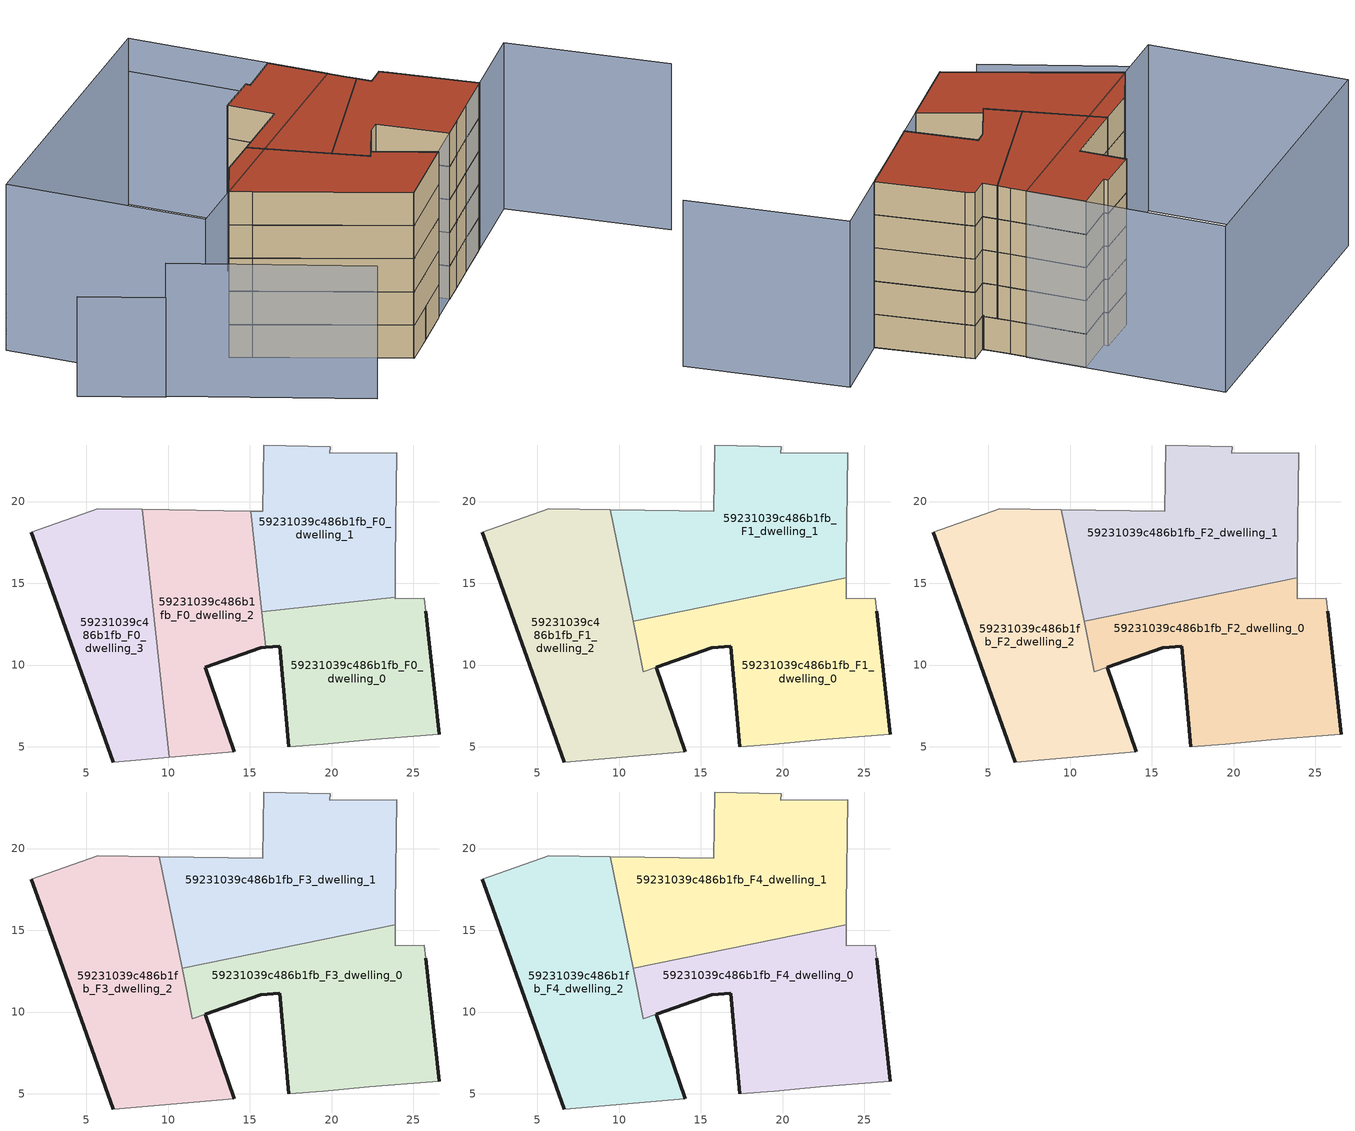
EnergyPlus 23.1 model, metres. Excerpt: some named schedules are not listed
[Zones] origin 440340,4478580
59231039c486b1fb_F0_dwelling_0
 floor ground (EU_floor_Construction): 26.59,5.77 25.77,13.29 25.67,14.08 23.9,14.05 23.9,14.13 15.73,13.25 15.97,11.08 16.83,11.13 17.36,4.99 19.49,5.16 22.3,5.42 26.18,5.74 z0
 wall outside (EU_wall_Construction): 25.78,13.29 26.59,5.77 / 17.36,4.99 16.83,11.13 15.97,11.08 z0:3
 wall adiabatic (EU_wall_Construction): 23.9,14.13 23.9,14.05 25.67,14.08 25.78,13.29 / 26.59,5.77 26.18,5.74 22.3,5.42 19.49,5.16 17.36,4.99 z0:3
 wall to 59231039c486b1fb_F0_dwelling_1 (EU_wall_Construction): 15.73,13.25 23.9,14.13 z0:3
 wall to 59231039c486b1fb_F0_dwelling_2 (EU_wall_Construction): 15.97,11.08 15.73,13.25 z0:3
59231039c486b1fb_F0_dwelling_1
 floor ground (EU_floor_Construction): 23.9,14.13 23.88,16.45 23.99,22.98 19.89,22.96 19.9,23.36 15.86,23.46 15.78,19.4 15.07,19.41 15.73,13.25 z0
 wall adiabatic (EU_wall_Construction): 15.07,19.41 15.78,19.4 15.86,23.46 19.9,23.36 19.89,22.96 23.99,22.98 23.88,16.45 23.9,14.13 z0:3
 wall to 59231039c486b1fb_F0_dwelling_2 (EU_wall_Construction): 15.73,13.25 15.07,19.41 z0:3
59231039c486b1fb_F0_dwelling_2
 floor ground (EU_floor_Construction): 14.05,4.69 12.26,9.86 15.66,11.06 15.97,11.08 15.07,19.41 8.42,19.52 10.06,4.36 z0
 wall outside (EU_wall_Construction): 15.97,11.08 15.66,11.06 12.26,9.86 14.05,4.69 z0:3
 wall adiabatic (EU_wall_Construction): 14.05,4.69 10.06,4.36 / 8.42,19.52 15.07,19.41 z0:3
 wall to 59231039c486b1fb_F0_dwelling_3 (EU_wall_Construction): 10.06,4.36 8.42,19.52 z0:3
59231039c486b1fb_F0_dwelling_3
 floor ground (EU_floor_Construction): 10.06,4.36 8.42,19.52 5.69,19.57 1.62,18.14 2.26,16.36 6.63,4.07 z0
 wall outside (EU_wall_Construction): 6.63,4.07 2.26,16.36 1.62,18.14 z0:3
 wall adiabatic (EU_wall_Construction): 1.62,18.14 5.69,19.57 8.42,19.52 / 10.06,4.36 6.63,4.07 z0:3
59231039c486b1fb_F1_dwelling_0
 floor to 59231039c486b1fb_F0_dwelling_0 (EU_floor_Construction): 26.59,5.77 25.77,13.29 25.67,14.08 23.9,14.05 23.9,14.13 15.73,13.25 15.97,11.08 16.83,11.13 17.36,4.99 19.49,5.16 22.3,5.42 26.18,5.74 z3
 floor to 59231039c486b1fb_F0_dwelling_2 (EU_floor_Construction): 15.97,11.08 15.69,13.67 10.86,12.69 11.49,9.59 15.66,11.06 z3
 floor to 59231039c486b1fb_F0_dwelling_1 (EU_floor_Construction): 23.9,14.13 23.89,15.34 15.69,13.67 15.73,13.25 z3
 wall outside (EU_wall_Construction): 25.78,13.29 26.59,5.77 / 17.36,4.99 16.83,11.13 15.66,11.06 12.26,9.87 z3:6
 wall adiabatic (EU_wall_Construction): 23.89,15.34 23.9,14.05 25.67,14.08 25.78,13.29 / 26.59,5.77 26.18,5.74 22.3,5.42 19.49,5.16 17.36,4.99 z3:6
 wall to 59231039c486b1fb_F1_dwelling_2 (EU_wall_Construction): 12.26,9.87 11.49,9.59 10.86,12.69 z3:6
 wall to 59231039c486b1fb_F1_dwelling_1 (EU_wall_Construction): 10.86,12.69 23.89,15.34 z3:6
59231039c486b1fb_F1_dwelling_1
 floor to 59231039c486b1fb_F0_dwelling_2 (EU_floor_Construction): 15.69,13.67 15.07,19.41 9.47,19.51 10.85,12.69 z3
 floor to 59231039c486b1fb_F0_dwelling_1 (EU_floor_Construction): 23.89,15.34 23.88,16.45 23.99,22.98 19.89,22.96 19.9,23.36 15.86,23.46 15.78,19.4 15.07,19.41 15.69,13.67 z3
 wall adiabatic (EU_wall_Construction): 9.47,19.51 15.78,19.4 15.86,23.46 19.9,23.36 19.89,22.96 23.99,22.98 23.88,16.45 23.89,15.34 z3:6
 wall to 59231039c486b1fb_F1_dwelling_2 (EU_wall_Construction): 10.85,12.69 9.47,19.51 z3:6
59231039c486b1fb_F1_dwelling_2
 floor outside (EU_floor_Construction): 14.05,4.69 12.26,9.86 11.49,9.59 12.26,9.86 z3
 floor to 59231039c486b1fb_F0_dwelling_2 (EU_floor_Construction): 14.05,4.69 12.26,9.86 11.49,9.59 10.85,12.69 9.47,19.51 8.42,19.52 10.06,4.36 z3
 floor to 59231039c486b1fb_F0_dwelling_3 (EU_floor_Construction): 10.06,4.36 8.42,19.52 5.69,19.57 1.62,18.14 2.26,16.36 6.63,4.07 z3
 wall outside (EU_wall_Construction): 12.26,9.86 14.05,4.69 / 6.63,4.07 2.26,16.36 1.62,18.14 z3:6
 wall adiabatic (EU_wall_Construction): 14.05,4.69 6.63,4.07 / 1.62,18.14 5.69,19.57 9.47,19.51 z3:6
59231039c486b1fb_F2_dwelling_0
 floor to 59231039c486b1fb_F1_dwelling_0 (EU_floor_Construction): 26.59,5.77 25.77,13.29 25.67,14.08 23.9,14.05 23.89,15.34 10.86,12.69 11.49,9.59 15.66,11.06 16.83,11.13 17.36,4.99 19.49,5.16 22.3,5.42 26.18,5.74 z6
 wall outside (EU_wall_Construction): 25.78,13.29 26.59,5.77 / 17.36,4.99 16.83,11.13 15.66,11.06 12.26,9.87 z6:9
 wall adiabatic (EU_wall_Construction): 23.89,15.34 23.9,14.05 25.67,14.08 25.78,13.29 / 26.59,5.77 26.18,5.74 22.3,5.42 19.49,5.16 17.36,4.99 z6:9
 wall to 59231039c486b1fb_F2_dwelling_2 (EU_wall_Construction): 12.26,9.87 11.49,9.59 10.86,12.69 z6:9
 wall to 59231039c486b1fb_F2_dwelling_1 (EU_wall_Construction): 10.86,12.69 23.89,15.34 z6:9
59231039c486b1fb_F2_dwelling_1
 floor to 59231039c486b1fb_F1_dwelling_1 (EU_floor_Construction): 23.89,15.34 23.88,16.45 23.99,22.98 19.89,22.96 19.9,23.36 15.86,23.46 15.78,19.4 9.47,19.51 10.85,12.69 z6
 wall adiabatic (EU_wall_Construction): 9.47,19.51 15.78,19.4 15.86,23.46 19.9,23.36 19.89,22.96 23.99,22.98 23.88,16.45 23.89,15.34 z6:9
 wall to 59231039c486b1fb_F2_dwelling_2 (EU_wall_Construction): 10.85,12.69 9.47,19.51 z6:9
59231039c486b1fb_F2_dwelling_2
 floor to 59231039c486b1fb_F1_dwelling_2 (EU_floor_Construction): 14.05,4.69 12.26,9.86 11.49,9.59 10.86,12.69 9.47,19.51 5.69,19.57 1.62,18.14 2.26,16.36 6.63,4.07 z6
 wall outside (EU_wall_Construction): 12.26,9.86 14.05,4.69 / 6.63,4.07 2.26,16.36 1.62,18.14 z6:9
 wall adiabatic (EU_wall_Construction): 14.05,4.69 6.63,4.07 / 1.62,18.14 5.69,19.57 9.47,19.51 z6:9
59231039c486b1fb_F3_dwelling_0
 floor to 59231039c486b1fb_F2_dwelling_0 (EU_floor_Construction): 26.59,5.77 25.77,13.29 25.67,14.08 23.9,14.05 23.89,15.34 10.86,12.69 11.49,9.59 15.66,11.06 16.83,11.13 17.36,4.99 19.49,5.16 22.3,5.42 26.18,5.74 z9
 wall outside (EU_wall_Construction): 25.78,13.29 26.59,5.77 / 17.36,4.99 16.83,11.13 15.66,11.06 12.26,9.87 z9:12
 wall adiabatic (EU_wall_Construction): 23.89,15.34 23.9,14.05 25.67,14.08 25.78,13.29 / 26.59,5.77 26.18,5.74 22.3,5.42 19.49,5.16 17.36,4.99 z9:12
 wall to 59231039c486b1fb_F3_dwelling_2 (EU_wall_Construction): 12.26,9.87 11.49,9.59 10.86,12.69 z9:12
 wall to 59231039c486b1fb_F3_dwelling_1 (EU_wall_Construction): 10.86,12.69 23.89,15.34 z9:12
59231039c486b1fb_F3_dwelling_1
 floor to 59231039c486b1fb_F2_dwelling_1 (EU_floor_Construction): 23.89,15.34 23.88,16.45 23.99,22.98 19.89,22.96 19.9,23.36 15.86,23.46 15.78,19.4 9.47,19.51 10.85,12.69 z9
 wall adiabatic (EU_wall_Construction): 9.47,19.51 15.78,19.4 15.86,23.46 19.9,23.36 19.89,22.96 23.99,22.98 23.88,16.45 23.89,15.34 z9:12
 wall to 59231039c486b1fb_F3_dwelling_2 (EU_wall_Construction): 10.85,12.69 9.47,19.51 z9:12
59231039c486b1fb_F3_dwelling_2
 floor to 59231039c486b1fb_F2_dwelling_2 (EU_floor_Construction): 14.05,4.69 12.26,9.86 11.49,9.59 10.86,12.69 9.47,19.51 5.69,19.57 1.62,18.14 2.26,16.36 6.63,4.07 z9
 wall outside (EU_wall_Construction): 12.26,9.86 14.05,4.69 / 6.63,4.07 2.26,16.36 1.62,18.14 z9:12
 wall adiabatic (EU_wall_Construction): 14.05,4.69 6.63,4.07 / 1.62,18.14 5.69,19.57 9.47,19.51 z9:12
59231039c486b1fb_F4_dwelling_0
 floor to 59231039c486b1fb_F3_dwelling_0 (EU_floor_Construction): 26.59,5.77 25.77,13.29 25.67,14.08 23.9,14.05 23.89,15.34 10.86,12.69 11.49,9.59 15.66,11.06 16.83,11.13 17.36,4.99 19.49,5.16 22.3,5.42 26.18,5.74 z12
 wall outside (EU_wall_Construction): 25.78,13.29 26.59,5.77 / 17.36,4.99 16.83,11.13 15.66,11.06 12.26,9.87 z12:15
 wall adiabatic (EU_wall_Construction): 23.89,15.34 23.9,14.05 25.67,14.08 25.78,13.29 / 26.59,5.77 26.18,5.74 22.3,5.42 19.49,5.16 17.36,4.99 z12:15
 wall to 59231039c486b1fb_F4_dwelling_2 (EU_wall_Construction): 12.26,9.87 11.49,9.59 10.86,12.69 z12:15
 wall to 59231039c486b1fb_F4_dwelling_1 (EU_wall_Construction): 10.86,12.69 23.89,15.34 z12:15
 roof outside (EU_roof_Construction): 25.67,14.08 25.78,13.29 26.59,5.77 26.18,5.74 22.3,5.42 19.49,5.16 17.36,4.99 16.83,11.13 15.66,11.06 11.49,9.59 10.86,12.69 23.89,15.34 23.9,14.05 z15
59231039c486b1fb_F4_dwelling_1
 floor to 59231039c486b1fb_F3_dwelling_1 (EU_floor_Construction): 23.89,15.34 23.88,16.45 23.99,22.98 19.89,22.96 19.9,23.36 15.86,23.46 15.78,19.4 9.47,19.51 10.85,12.69 z12
 wall adiabatic (EU_wall_Construction): 9.47,19.51 15.78,19.4 15.86,23.46 19.9,23.36 19.89,22.96 23.99,22.98 23.88,16.45 23.89,15.34 z12:15
 wall to 59231039c486b1fb_F4_dwelling_2 (EU_wall_Construction): 10.85,12.69 9.47,19.51 z12:15
 roof outside (EU_roof_Construction): 23.99,22.98 23.88,16.45 23.89,15.34 10.85,12.69 9.47,19.51 15.78,19.4 15.86,23.46 19.9,23.36 19.89,22.96 z15
59231039c486b1fb_F4_dwelling_2
 floor to 59231039c486b1fb_F3_dwelling_2 (EU_floor_Construction): 14.05,4.69 12.26,9.86 11.49,9.59 10.86,12.69 9.47,19.51 5.69,19.57 1.62,18.14 2.26,16.36 6.63,4.07 z12
 wall outside (EU_wall_Construction): 12.26,9.86 14.05,4.69 / 6.63,4.07 2.26,16.36 1.62,18.14 z12:15
 wall adiabatic (EU_wall_Construction): 14.05,4.69 6.63,4.07 / 1.62,18.14 5.69,19.57 9.47,19.51 z12:15
 roof outside (EU_roof_Construction): 9.47,19.51 11.49,9.59 12.26,9.86 14.05,4.69 6.63,4.07 2.26,16.36 1.62,18.14 5.69,19.57 z15
shading: 6.63,4.11 33.8,6.38 / 33.8,6.38 34.96,-7.53 / -3.3,35.4 24.2,35.01 / 24.2,35.01 23.96,17.82 / 23.96,17.82 -3.54,18.21 / -3.54,18.21 -3.3,35.4 z0:15; 23.83,13.32 24.19,35.01 / -6.44,20.55 -1.07,4.45 z0:12; -8.94,27.21 -6.63,20.49 z0:9
[Building]
EU S2 Campaign: North Axis=0; Terrain=City; Solar Distribution=FullExterior
[Site:Location]
Madrid: Latitude=40.5; Longitude=-3.5; Time Zone=1; Elevation=609
[SizingPeriod:WeatherFileDays]
AnnualSizingPeriod: Begin Month=1; Begin Day of Month=1; End Month=12; End Day of Month=31; Day of Week for Start Day=Monday; Use Weather File Daylight Saving Period=No; Use Weather File Rain and Snow Indicators=No
[MATERIAL]
EU_InternalMass_Material: Roughness=MediumRough; Thickness=0.1; Conductivity=1; Density=1800; Specific Heat=900; Thermal Absorptance=0.9; Solar Absorptance=0.7; Visible Absorptance=0.7
[MATERIAL:NOMASS] Roughness=MediumRough; Thermal Absorptance=0.9; Solar Absorptance=0.7; Visible Absorptance=0.7
Name | Thermal Resistance
EU_wall_NoMass | 0.609216
EU_roof_NoMass | 0.513268
EU_floor_NoMass | 0.568163
[CONSTRUCTION]
EU_wall_Construction: EU_wall_NoMass
EU_roof_Construction: EU_roof_NoMass
EU_floor_Construction: EU_floor_NoMass
EU_InternalMass_Construction: EU_InternalMass_Material
[ZONE] Type=1; Multiplier=1; Ceiling Height=autocalculate; Floor Area=autocalculate; Part of Total Floor Area=Yes
Name | Volume
59231039c486b1fb_F0_dwelling_0; 59231039c486b1fb_F0_dwelling_1 | 238.622
59231039c486b1fb_F1_dwelling_0 | 299.474
59231039c486b1fb_F2_dwelling_0; 59231039c486b1fb_F3_dwelling_0; 59231039c486b1fb_F4_dwelling_0 | 299.477
59231039c486b1fb_F1_dwelling_1 | 318.155
59231039c486b1fb_F2_dwelling_1; 59231039c486b1fb_F3_dwelling_1; 59231039c486b1fb_F4_dwelling_1 | 318.163
59231039c486b1fb_F0_dwelling_2 | 238.616
59231039c486b1fb_F1_dwelling_2 | 336.838
59231039c486b1fb_F2_dwelling_2; 59231039c486b1fb_F3_dwelling_2; 59231039c486b1fb_F4_dwelling_2 | 336.826
59231039c486b1fb_F0_dwelling_3 | 238.623
[INTERNALMASS] Construction=EU_InternalMass_Construction
Name | Zone or ZoneList | Surface Area
59231039c486b1fb_F0_dwelling_0_EU_InternalMass | 59231039c486b1fb_F0_dwelling_0 | 79.542
59231039c486b1fb_F0_dwelling_1_EU_InternalMass | 59231039c486b1fb_F0_dwelling_1 | 79.5431
59231039c486b1fb_F0_dwelling_2_EU_InternalMass | 59231039c486b1fb_F0_dwelling_2 | 79.5386
59231039c486b1fb_F0_dwelling_3_EU_InternalMass | 59231039c486b1fb_F0_dwelling_3 | 79.5408
59231039c486b1fb_F1_dwelling_0_EU_InternalMass | 59231039c486b1fb_F1_dwelling_0 | 99.8332
59231039c486b1fb_F1_dwelling_1_EU_InternalMass | 59231039c486b1fb_F1_dwelling_1 | 106.055
59231039c486b1fb_F1_dwelling_2_EU_InternalMass | 59231039c486b1fb_F1_dwelling_2 | 112.277
59231039c486b1fb_F2_dwelling_0_EU_InternalMass | 59231039c486b1fb_F2_dwelling_0 | 99.8332
59231039c486b1fb_F2_dwelling_1_EU_InternalMass | 59231039c486b1fb_F2_dwelling_1 | 106.055
59231039c486b1fb_F2_dwelling_2_EU_InternalMass | 59231039c486b1fb_F2_dwelling_2 | 112.277
59231039c486b1fb_F3_dwelling_0_EU_InternalMass | 59231039c486b1fb_F3_dwelling_0 | 99.8332
59231039c486b1fb_F3_dwelling_1_EU_InternalMass | 59231039c486b1fb_F3_dwelling_1 | 106.055
59231039c486b1fb_F3_dwelling_2_EU_InternalMass | 59231039c486b1fb_F3_dwelling_2 | 112.277
59231039c486b1fb_F4_dwelling_0_EU_InternalMass | 59231039c486b1fb_F4_dwelling_0 | 99.8332
59231039c486b1fb_F4_dwelling_1_EU_InternalMass | 59231039c486b1fb_F4_dwelling_1 | 106.055
59231039c486b1fb_F4_dwelling_2_EU_InternalMass | 59231039c486b1fb_F4_dwelling_2 | 112.277
[OTHEREQUIPMENT] Fuel Type=Electricity; Design Level Calculation Method=Watts/Area; Power per Zone Floor Area=1; Fraction Latent=0; Fraction Radiant=0; Fraction Lost=0; Carbon Dioxide Generation Rate=0; EndUse Subcategory=EU_Step8_InternalGains
Name | Zone or ZoneList or Space or SpaceList | Schedule
EU_Step8_InternalGain_59231039c486b1fb_F0_dwelling_0_f000 | 59231039c486b1fb_F0_dwelling_0 | EU_Step8_GainSchedule_59231039c486b1fb_F0_dwelling_0_f000
EU_Step8_InternalGain_59231039c486b1fb_F0_dwelling_1_f000 | 59231039c486b1fb_F0_dwelling_1 | EU_Step8_GainSchedule_59231039c486b1fb_F0_dwelling_1_f000
EU_Step8_InternalGain_59231039c486b1fb_F0_dwelling_2_f000 | 59231039c486b1fb_F0_dwelling_2 | EU_Step8_GainSchedule_59231039c486b1fb_F0_dwelling_2_f000
EU_Step8_InternalGain_59231039c486b1fb_F0_dwelling_3_f000 | 59231039c486b1fb_F0_dwelling_3 | EU_Step8_GainSchedule_59231039c486b1fb_F0_dwelling_3_f000
EU_Step8_InternalGain_59231039c486b1fb_F1_dwelling_0_f000 | 59231039c486b1fb_F1_dwelling_0 | EU_Step8_GainSchedule_59231039c486b1fb_F1_dwelling_0_f000
EU_Step8_InternalGain_59231039c486b1fb_F1_dwelling_1_f000 | 59231039c486b1fb_F1_dwelling_1 | EU_Step8_GainSchedule_59231039c486b1fb_F1_dwelling_1_f000
EU_Step8_InternalGain_59231039c486b1fb_F1_dwelling_2_f000 | 59231039c486b1fb_F1_dwelling_2 | EU_Step8_GainSchedule_59231039c486b1fb_F1_dwelling_2_f000
EU_Step8_InternalGain_59231039c486b1fb_F2_dwelling_0_f000 | 59231039c486b1fb_F2_dwelling_0 | EU_Step8_GainSchedule_59231039c486b1fb_F2_dwelling_0_f000
EU_Step8_InternalGain_59231039c486b1fb_F2_dwelling_1_f000 | 59231039c486b1fb_F2_dwelling_1 | EU_Step8_GainSchedule_59231039c486b1fb_F2_dwelling_1_f000
EU_Step8_InternalGain_59231039c486b1fb_F2_dwelling_2_f000 | 59231039c486b1fb_F2_dwelling_2 | EU_Step8_GainSchedule_59231039c486b1fb_F2_dwelling_2_f000
EU_Step8_InternalGain_59231039c486b1fb_F3_dwelling_0_f000 | 59231039c486b1fb_F3_dwelling_0 | EU_Step8_GainSchedule_59231039c486b1fb_F3_dwelling_0_f000
EU_Step8_InternalGain_59231039c486b1fb_F3_dwelling_1_f000 | 59231039c486b1fb_F3_dwelling_1 | EU_Step8_GainSchedule_59231039c486b1fb_F3_dwelling_1_f000
EU_Step8_InternalGain_59231039c486b1fb_F3_dwelling_2_f000 | 59231039c486b1fb_F3_dwelling_2 | EU_Step8_GainSchedule_59231039c486b1fb_F3_dwelling_2_f000
EU_Step8_InternalGain_59231039c486b1fb_F4_dwelling_0_f000 | 59231039c486b1fb_F4_dwelling_0 | EU_Step8_GainSchedule_59231039c486b1fb_F4_dwelling_0_f000
EU_Step8_InternalGain_59231039c486b1fb_F4_dwelling_1_f000 | 59231039c486b1fb_F4_dwelling_1 | EU_Step8_GainSchedule_59231039c486b1fb_F4_dwelling_1_f000
EU_Step8_InternalGain_59231039c486b1fb_F4_dwelling_2_f000 | 59231039c486b1fb_F4_dwelling_2 | EU_Step8_GainSchedule_59231039c486b1fb_F4_dwelling_2_f000
[ZONEVENTILATION:DESIGNFLOWRATE] Schedule=EU_AlwaysOn; Design Flow Rate Calculation Method=AirChanges/Hour; Air Changes per Hour=0.752966; Ventilation Type=Natural; Fan Pressure Rise=0; Fan Total Efficiency=1; Constant Term Coefficient=1; Temperature Term Coefficient=0; Velocity Term Coefficient=0; Velocity Squared Term Coefficient=0; Minimum Indoor Temperature=-100; Maximum Indoor Temperature=100; Delta Temperature=-100; Minimum Outdoor Temperature=-100; Maximum Outdoor Temperature=100; Maximum Wind Speed=40
Name | Zone or ZoneList or Space or SpaceList
EU_ConstantAir_59231039c486b1fb_F0_dwelling_0 | 59231039c486b1fb_F0_dwelling_0
EU_ConstantAir_59231039c486b1fb_F0_dwelling_1 | 59231039c486b1fb_F0_dwelling_1
EU_ConstantAir_59231039c486b1fb_F0_dwelling_2 | 59231039c486b1fb_F0_dwelling_2
EU_ConstantAir_59231039c486b1fb_F0_dwelling_3 | 59231039c486b1fb_F0_dwelling_3
EU_ConstantAir_59231039c486b1fb_F1_dwelling_0 | 59231039c486b1fb_F1_dwelling_0
EU_ConstantAir_59231039c486b1fb_F1_dwelling_1 | 59231039c486b1fb_F1_dwelling_1
EU_ConstantAir_59231039c486b1fb_F1_dwelling_2 | 59231039c486b1fb_F1_dwelling_2
EU_ConstantAir_59231039c486b1fb_F2_dwelling_0 | 59231039c486b1fb_F2_dwelling_0
EU_ConstantAir_59231039c486b1fb_F2_dwelling_1 | 59231039c486b1fb_F2_dwelling_1
EU_ConstantAir_59231039c486b1fb_F2_dwelling_2 | 59231039c486b1fb_F2_dwelling_2
EU_ConstantAir_59231039c486b1fb_F3_dwelling_0 | 59231039c486b1fb_F3_dwelling_0
EU_ConstantAir_59231039c486b1fb_F3_dwelling_1 | 59231039c486b1fb_F3_dwelling_1
EU_ConstantAir_59231039c486b1fb_F3_dwelling_2 | 59231039c486b1fb_F3_dwelling_2
EU_ConstantAir_59231039c486b1fb_F4_dwelling_0 | 59231039c486b1fb_F4_dwelling_0
EU_ConstantAir_59231039c486b1fb_F4_dwelling_1 | 59231039c486b1fb_F4_dwelling_1
EU_ConstantAir_59231039c486b1fb_F4_dwelling_2 | 59231039c486b1fb_F4_dwelling_2
[HVACTEMPLATE:THERMOSTAT] Constant Heating Setpoint=20; Constant Cooling Setpoint=50
EU_HeatOnly_59231039c486b1fb_F0_dwelling_0; EU_HeatOnly_59231039c486b1fb_F0_dwelling_1; EU_HeatOnly_59231039c486b1fb_F0_dwelling_2; EU_HeatOnly_59231039c486b1fb_F0_dwelling_3; EU_HeatOnly_59231039c486b1fb_F1_dwelling_0; EU_HeatOnly_59231039c486b1fb_F1_dwelling_1; EU_HeatOnly_59231039c486b1fb_F1_dwelling_2; EU_HeatOnly_59231039c486b1fb_F2_dwelling_0
